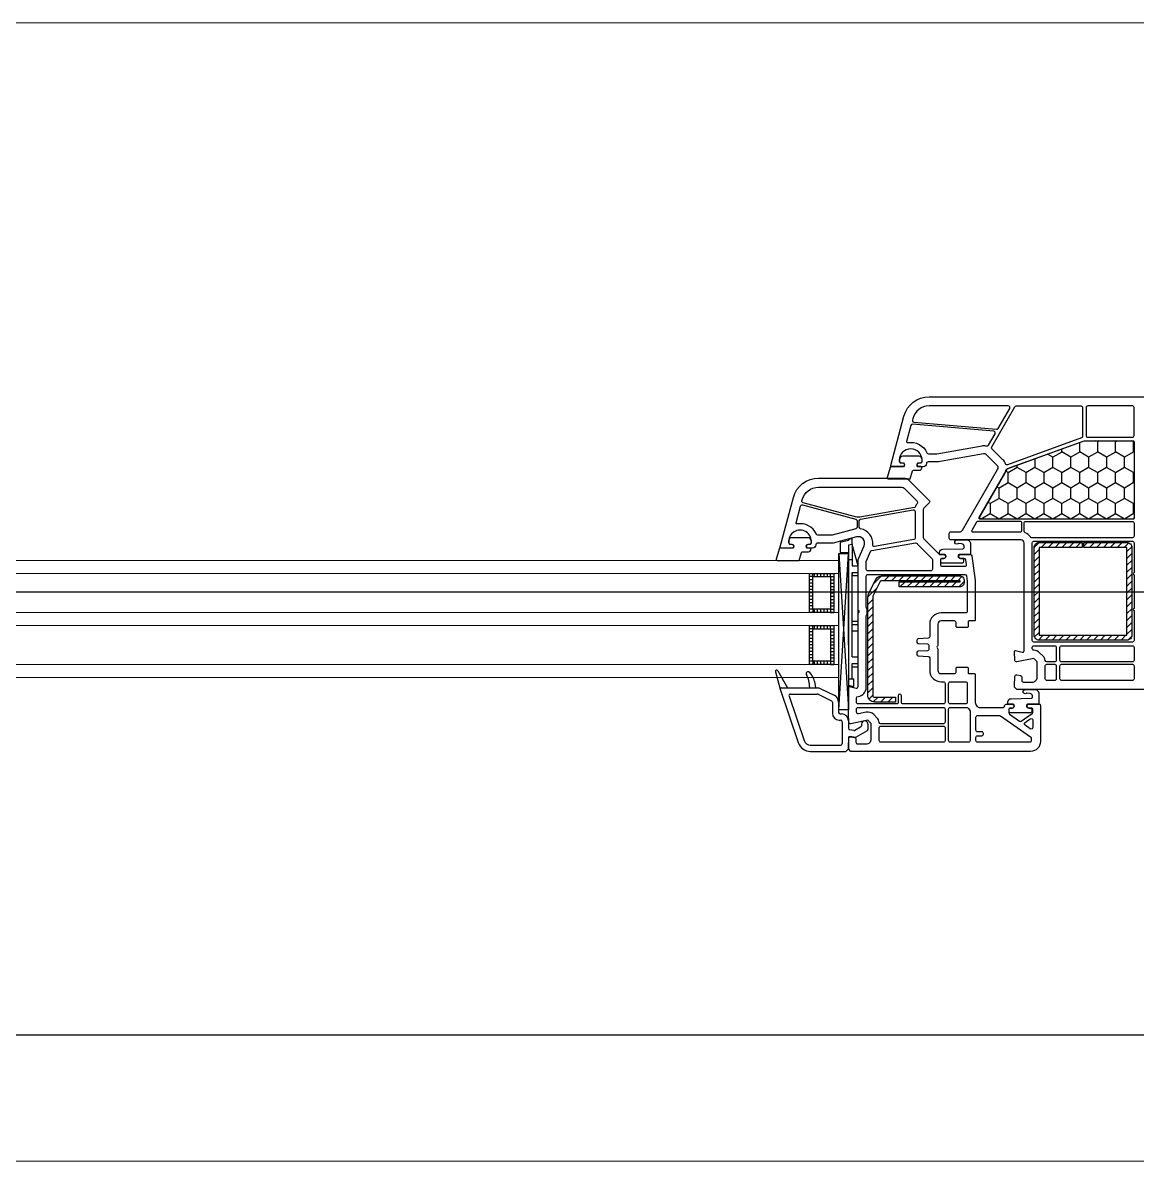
# Model space of a CAD drawing. Header units: millimetres. Extents: x 53645 to 137188, y 78097 to 135533.
# Drawn here: x 119321.5 to 119664, y 113278.9 to 113628.9 of the extents above; entities that cross this region are included whole.
import ezdxf

# ---------------------------------------------------------------- set-up
doc = ezdxf.new("R2010")
doc.units = ezdxf.units.MM
doc.linetypes.add('CONTI', pattern=[0])
doc.linetypes.add('GOST2.303 5', pattern=[24, 20, -1.5, 1, -1.5])
for name, color, linetype in [('axis_dim', 40, 'CONTI'), ('GASKET', 5, 'Continuous'), ('PVC', 7, 'Continuous'), ('STEEL', 5, 'Continuous')]:
    doc.layers.add(name, color=color, linetype=linetype)
doc.layers.add('doors_windows', color=4, linetype='Continuous', lineweight=5)

# ---------------------------------------------------------------- blocks, each defined once
blk = doc.blocks.new('*U39')
at = {"linetype": 'Continuous'}
h = blk.add_hatch(dxfattribs=at)
h.set_pattern_fill('HONEY', color=6, angle=-90, style=0)
h.set_pattern_definition([(270, (1271.9046, 52.6428), (-2.74963, -4.7625), [3.175, -6.35]), (150, (1271.9046, 52.6428), (-2.74963, 4.7625), [3.175, -6.35]), (210, (1271.9046, 52.6428), (-5.49926, -6e-07), [-6.35, 3.175])])
h.paths.add_polyline_path([(1143.53, -37.59, -0.57735), (1143.09, -36.84), (1150.78, -23.53, 0.079163), (1151.17, -22.5, -0.259107), (1151.49, -22.14), (1175.16, -13.52, -0.087489), (1175.33, -13.49), (1190.05, -13.49, -0.414214), (1190.55, -13.99), (1190.55, -37.09, -0.414214), (1190.05, -37.59)])
at = {"color": 1, "linetype": 'Continuous'}
for p, q in [((1102.77, -44.14), (1100.21, -44.82)), ((1100.21, -44.82), (1100.21, -47.87)), ((1103.97, -43.52), (1102.77, -43.85)), ((1102.77, -43.85), (1102.77, -44.14)), ((1103.97, -45.37), (1102.77, -45.65)), ((1103.97, -45.39), (1103.97, -43.52)), ((1103.97, -45.37), (1103.97, -51.97)), ((1105.77, -51.97), (1103.97, -45.37)), ((1100.21, -47.87), (1102.77, -47.87)), ((1102.77, -45.65), (1102.77, -88.61)), ((1103.97, -45.65), (1103.97, -51.97)), ((1102.77, -49.97), (1103.97, -49.97)), ((1102.77, -76.2), (1102.77, -52)), ((1103.97, -51.97), (1105.77, -51.97)), ((1105.77, -82.97), (1105.77, -51.97)), ((1103.97, -53.97), (1103.97, -54.57)), ((1103.97, -53.97), (1105.77, -53.97)), ((1103.97, -79.97), (1103.97, -53.97)), ((1103.97, -54.97), (1105.77, -54.97)), ((1103.97, -68.97), (1105.77, -68.97)), ((1103.97, -69.97), (1105.77, -69.97)), ((1103.97, -71.97), (1105.77, -71.97)), ((1103.97, -79.97), (1105.77, -79.97)), ((1103.97, -81.97), (1105.77, -81.97)), ((1103.97, -86.67), (1103.97, -81.97)), ((1103.97, -82.97), (1105.77, -82.97)), ((1102.77, -86.67), (1104.47, -86.67)), ((1104.47, -89.07), (1104.47, -86.67)), ((1102.77, -88.61), (1104.47, -89.07))]:
    blk.add_line(p, q, dxfattribs=at)
at = {"color": 1, "linetype": 'Continuous', "lineweight": 25}
for p, q in [((1099.79, -48.17), (1102.78, -96.18)), ((1099.79, -96.18), (1102.78, -48.17))]:
    blk.add_line(p, q, dxfattribs=at)
at = {"color": 5}
for p, q in [((1091.81, -55.28), (1090.81, -55.28)), ((1091.81, -55.28), (1091.81, -54.28)), ((1092.31, -55.28), (1092.31, -54.28)), ((1093.31, -55.28), (1093.31, -54.28)), ((1094.31, -55.28), (1094.31, -54.28)), ((1095.31, -55.28), (1095.31, -54.28)), ((1096.31, -55.28), (1096.31, -54.28)), ((1097.31, -55.28), (1097.31, -54.28)), ((1097.31, -55.28), (1098.31, -55.28)), ((1091.81, -56.28), (1090.81, -56.28)), ((1091.81, -57.28), (1090.81, -57.28)), ((1091.81, -58.28), (1090.81, -58.28)), ((1091.81, -59.28), (1090.81, -59.28)), ((1097.31, -56.28), (1098.31, -56.28)), ((1097.31, -57.28), (1098.31, -57.28)), ((1097.31, -58.28), (1098.31, -58.28)), ((1097.31, -59.28), (1098.31, -59.28)), ((1091.81, -60.28), (1090.81, -60.28)), ((1091.81, -61.28), (1090.81, -61.28)), ((1091.81, -62.28), (1090.81, -62.28)), ((1097.31, -60.28), (1098.31, -60.28)), ((1097.31, -61.28), (1098.31, -61.28)), ((1097.31, -62.28), (1098.31, -62.28)), ((1091.81, -63.28), (1090.81, -63.28)), ((1091.81, -64.28), (1090.81, -64.28)), ((1091.81, -65.28), (1090.81, -65.28)), ((1091.81, -65.28), (1090.81, -65.28)), ((1091.81, -66.28), (1090.81, -66.28)), ((1091.81, -65.28), (1091.81, -66.28)), ((1092.31, -66.28), (1092.31, -65.28)), ((1093.31, -66.28), (1093.31, -65.28)), ((1094.31, -66.28), (1094.31, -65.28)), ((1095.31, -66.28), (1095.31, -65.28)), ((1096.31, -66.28), (1096.31, -65.28)), ((1097.31, -63.28), (1098.31, -63.28)), ((1097.31, -64.28), (1098.31, -64.28)), ((1097.31, -65.28), (1098.31, -65.28)), ((1097.31, -65.28), (1098.31, -65.28)), ((1097.31, -65.28), (1097.31, -66.28)), ((1097.31, -66.28), (1098.31, -66.28)), ((1091.81, -71.28), (1090.81, -71.28)), ((1091.81, -72.28), (1090.81, -72.28)), ((1091.81, -73.28), (1090.81, -73.28)), ((1091.81, -71.28), (1091.81, -70.28)), ((1092.31, -71.28), (1092.31, -70.28)), ((1093.31, -71.28), (1093.31, -70.28)), ((1094.31, -71.28), (1094.31, -70.28)), ((1095.31, -71.28), (1095.31, -70.28)), ((1096.31, -71.28), (1096.31, -70.28)), ((1097.31, -71.28), (1097.31, -70.28)), ((1097.31, -71.28), (1098.31, -71.28)), ((1097.31, -72.28), (1098.31, -72.28)), ((1097.31, -73.28), (1098.31, -73.28)), ((1091.81, -74.28), (1090.81, -74.28)), ((1091.81, -75.28), (1090.81, -75.28)), ((1091.81, -76.28), (1090.81, -76.28)), ((1097.31, -74.28), (1098.31, -74.28)), ((1097.31, -75.28), (1098.31, -75.28)), ((1097.31, -76.28), (1098.31, -76.28)), ((1091.81, -77.28), (1090.81, -77.28)), ((1091.81, -78.28), (1090.81, -78.28)), ((1091.81, -79.28), (1090.81, -79.28)), ((1091.81, -80.28), (1090.81, -80.28)), ((1097.31, -77.28), (1098.31, -77.28)), ((1097.31, -78.28), (1098.31, -78.28)), ((1097.31, -79.28), (1098.31, -79.28)), ((1097.31, -80.28), (1098.31, -80.28)), ((1091.81, -81.28), (1090.81, -81.28)), ((1091.81, -81.28), (1090.81, -81.28)), ((1091.81, -82.28), (1090.81, -82.28)), ((1091.81, -81.28), (1091.81, -82.28)), ((1092.31, -82.28), (1092.31, -81.28)), ((1093.31, -82.28), (1093.31, -81.28)), ((1094.31, -82.28), (1094.31, -81.28)), ((1095.31, -82.28), (1095.31, -81.28)), ((1096.31, -82.28), (1096.31, -81.28)), ((1097.31, -81.28), (1098.31, -81.28)), ((1097.31, -81.28), (1098.31, -81.28)), ((1097.31, -81.28), (1097.31, -82.28)), ((1097.31, -82.28), (1098.31, -82.28))]:
    blk.add_line(p, q, dxfattribs=at)
blk.add_lwpolyline([(1143.18, -37.59, -0.57735), (1142.92, -37.14), (1151.55, -22.19, -0.176327), (1151.71, -22.06), (1175.2, -13.51, -0.087489), (1175.3, -13.49), (1190.25, -13.49, -0.414214), (1190.55, -13.79), (1190.55, -37.29, -0.414214), (1190.25, -37.59)], format="xyb", close=True)
at = {"color": 1, "linetype": 'Continuous', "lineweight": 25}
blk.add_lwpolyline([(1099.79, -50.18), (1099.79, -48.17), (1102.78, -48.17), (1102.78, -96.18), (1099.79, -96.18)], close=True, dxfattribs=at)
at = {"color": 5}
for points in [[(1098.31, -66.28), (1090.81, -66.28), (1090.81, -54.28), (1098.31, -54.28)], [(1097.31, -65.28), (1091.81, -65.28), (1091.81, -55.28), (1097.31, -55.28)], [(1098.31, -82.28), (1090.81, -82.28), (1090.81, -70.28), (1098.31, -70.28)], [(1097.31, -81.28), (1091.81, -81.28), (1091.81, -71.28), (1097.31, -71.28)]]:
    blk.add_lwpolyline(points, close=True, dxfattribs=at)
at = {"layer": 'doors_windows', "color": 5}
for points in [[(667.86, -50.28), (1099.79, -50.28), (1099.79, -54.28), (667.86, -54.28)], [(667.86, -66.28), (1099.79, -66.28), (1099.79, -70.28), (667.86, -70.28)], [(667.86, -82.28), (1099.79, -82.28), (1099.79, -86.28), (667.86, -86.28)]]:
    blk.add_lwpolyline(points, close=True, dxfattribs=at)
at = {"layer": 'GASKET'}
for p, q in [((1080.34, -84.5), (1081.78, -89.88)), ((1081.07, -84.2), (1084.07, -89.5)), ((1092.32, -87.48), (1092.68, -89.5))]:
    blk.add_line(p, q, dxfattribs=at)
at = {"layer": 'GASKET', "color": 5, "linetype": 'Continuous'}
for points in [[(1124.63, -22.56, 0.414214), (1125.33, -21.86), (1125.33, -21.76, 0.414214), (1125.03, -21.46), (1124.18, -21.46), (1124.01, -21.16, -0.57735), (1124.53, -20.26), (1124.98, -20.26, 0.414214), (1125.48, -19.76), (1125.48, -19.46, 0.020024), (1125.46, -19.18, 0.390947), (1124.47, -18.26), (1119.48, -18.26, 0.390947), (1118.49, -19.18), (1118.48, -19.46), (1118.48, -19.76, 0.414214), (1118.98, -20.26), (1119.43, -20.26, -0.57735), (1119.95, -21.16), (1119.77, -21.46), (1115.73, -21.46), (1114.71, -24.85, 0.502334), (1115, -25.23), (1121.76, -25.23), (1122.49, -22.8, -0.349418), (1122.78, -22.56)], [(1090.53, -47.61, 0.414214), (1091.23, -46.91), (1091.23, -46.81, 0.414214), (1090.93, -46.51), (1090.08, -46.51), (1089.91, -46.21, -0.57735), (1090.43, -45.31), (1090.88, -45.31, 0.414214), (1091.38, -44.81), (1091.38, -44.51, 0.020024), (1091.36, -44.23, 0.390947), (1090.37, -43.31), (1085.38, -43.31, 0.390947), (1084.39, -44.23), (1084.38, -44.51), (1084.38, -44.81, 0.414214), (1084.88, -45.31), (1085.33, -45.31, -0.57735), (1085.85, -46.21), (1085.67, -46.51), (1081.63, -46.51), (1080.61, -49.9, 0.502334), (1080.9, -50.28), (1087.66, -50.28), (1088.39, -47.85, -0.349418), (1088.68, -47.61)], [(1137.65, -49.68, -0.414214), (1138.15, -50.18, -0.054959), (1138.06, -50.94, -0.351258), (1137.87, -51.1), (1131.43, -51.1, -0.351258), (1131.23, -50.94, -0.054959), (1131.15, -50.18, -0.414214), (1131.65, -49.68), (1132.1, -49.68, 0.57735), (1132.62, -48.78), (1132.44, -48.48), (1130.98, -48.48, -0.414214), (1130.78, -48.28), (1130.78, -47.81, -0.407864), (1131.76, -46.81), (1137.97, -46.68, 0.433601), (1138.36, -46.24), (1138.33, -45.92, 0.363714), (1137.6, -45.19), (1136.64, -45.11, 0.169782), (1136.45, -45.16, -1.241435), (1136, -43.99), (1139.09, -43.99, -0.414214), (1140.29, -45.19), (1140.29, -48.18, -0.414214), (1139.99, -48.48), (1136.85, -48.48), (1136.68, -48.78, 0.57735), (1137.2, -49.68)], [(1158.63, -95.68, -0.414214), (1159.13, -96.18, -0.054959), (1159.05, -96.94, -0.351258), (1158.85, -97.1), (1152.41, -97.1, -0.351258), (1152.22, -96.94, -0.054959), (1152.13, -96.18, -0.414214), (1152.63, -95.68), (1153.08, -95.68, 0.57735), (1153.6, -94.78), (1153.43, -94.48), (1151.97, -94.48, -0.414214), (1151.77, -94.28), (1151.77, -93.81, -0.407864), (1152.75, -92.81), (1158.96, -92.68, 0.433601), (1159.35, -92.24), (1159.32, -91.92, 0.363714), (1158.59, -91.19), (1157.63, -91.11, 0.169782), (1157.43, -91.16, -1.241435), (1156.98, -89.99), (1160.07, -89.99, -0.414214), (1161.27, -91.19), (1161.27, -94.18, -0.414214), (1160.97, -94.48), (1157.84, -94.48), (1157.66, -94.78, 0.57735), (1158.18, -95.68)]]:
    blk.add_lwpolyline(points, format="xyb", close=True, dxfattribs=at)
at = {"layer": 'GASKET'}
for centre, radius, start, end in [((1080.73, -84.4), 0.4, 29.4867, 195), ((1090.37, -85.1), 0.6, 47.514, 209.42), ((1082.88, -89.32), 8, 0, 29.42), ((1087.4, -88.34), 5, 10, 47.514)]:
    blk.add_arc(centre, radius, start, end, dxfattribs=at)
at = {"layer": 'PVC'}
for p, q in [((1081.77, -89.8), (1081.77, -89.8)), ((1081.78, -89.9), (1087.35, -106.29)), ((1082.07, -89.5), (1093.22, -89.5)), ((1090.88, -89.32), (1090.88, -89.5)), ((1094.27, -89.74), (1098.42, -91.76)), ((1084.53, -92.06), (1089.15, -105.68)), ((1085, -91.4), (1093.22, -91.4)), ((1093.43, -91.45), (1097.59, -93.47)), ((1097.87, -93.92), (1097.87, -97.3)), ((1099.77, -93.92), (1099.77, -97)), ((1100.27, -97.5), (1100.67, -97.5)), ((1099.97, -99.4), (1100.37, -99.4)), ((1100.87, -99.9), (1100.87, -106.6)), ((1102.77, -99.6), (1102.77, -101.91)), ((1106.77, -100.65), (1106.77, -101.11)), ((1108.77, -100.65), (1108.77, -102.27)), ((1102.77, -104.96), (1102.77, -108.25)), ((1104.42, -102.62), (1103.18, -102.4)), ((1104.97, -104.75), (1103.36, -104.47)), ((1106.52, -101.55), (1104.76, -102.56)), ((1108.52, -102.7), (1104.97, -104.75)), ((1091.04, -107.1), (1100.37, -107.1)), ((1102.02, -109), (1102.77, -108.25)), ((1091.13, -109), (1102.02, -109))]:
    blk.add_line(p, q, dxfattribs=at)
blk.add_lwpolyline([(1199.27, -90), (1154.52, -90), (1153.77, -89.25), (1153.77, -88.75), (1153.95, -85.97, -0.446275), (1154.54, -85.51), (1155.66, -85.7, -0.36397), (1156.07, -86.2), (1156.07, -87.2, 0.414214), (1156.57, -87.7), (1159.27, -87.7, 0.414214), (1160.77, -86.2), (1160.77, -81.43), (1159.77, -80.43), (1154.55, -81.49, -0.454146), (1153.95, -81.03), (1153.77, -78.32, -0.51393), (1154.15, -78.01), (1156.14, -78.54, 0.493145), (1156.77, -78.06), (1156.77, -45, 0.414214), (1155.77, -44), (1134.27, -44, -0.414214), (1133.77, -43.5), (1133.77, -42, -0.414214), (1134.27, -41.5), (1136.97, -41.5, 0.267949), (1137.83, -41), (1148.63, -22.29, 0.339454), (1148.48, -21.09), (1145.19, -17.8, 0.245592), (1144.3, -17.52), (1130.47, -19.95, -0.043661), (1129.95, -20), (1127.27, -20, 0.414214), (1126.77, -20.5, -0.414214), (1125.77, -21.5), (1124.12, -21.5), (1123.95, -21.2, -0.57735), (1124.47, -20.3), (1124.92, -20.3, 0.414214), (1125.42, -19.8), (1125.42, -19.5, 1), (1118.42, -19.5), (1118.42, -19.8, 0.414214), (1118.92, -20.3), (1119.37, -20.3, -0.57735), (1119.89, -21.2), (1119.71, -21.5), (1116.07, -21.5, -0.493145), (1115.78, -21.12), (1119.85, -5.93, -0.339454), (1127.58, 0), (1199.27, 0, -0.414214)], format="xyb", dxfattribs=at)
for points in [[(1151.9, -2.8), (1127.58, -2.8, 0.339454), (1122.55, -6.65), (1122.43, -7.12, 0.466308), (1122.87, -7.75), (1148.29, -9.97, 0.291473), (1148.77, -9.72), (1152.34, -3.55, 0.57735)], [(1174.22, -2.8, -0.414214), (1174.72, -3.3), (1174.72, -12.18, -0.315299), (1174.39, -12.65), (1151.7, -20.91, -0.415199), (1151.06, -20.61, 0.110369), (1150.24, -19.32), (1146.88, -15.95, -0.339454), (1146.8, -15.35), (1153.89, -3.05, -0.267949), (1154.33, -2.8)], [(1175.82, -3.3), (1175.82, -11.9, 0.414214), (1176.32, -12.4), (1190.07, -12.4, 0.414214), (1190.57, -11.9), (1190.57, -3.3, 0.414214), (1190.07, -2.8), (1176.32, -2.8, 0.414214)], [(1147.44, -10.6), (1122.51, -8.42, 0.36397), (1121.98, -8.79), (1120.67, -13.7, 0.546119), (1121.01, -14.08, -0.339137), (1126.92, -17.21, 0.293253), (1127.37, -17.5), (1129.99, -17.5), (1143.87, -15.05, -0.100742), (1145.26, -15.09, 0.329802), (1145.81, -14.85), (1147.83, -11.35, 0.548619)], [(1175.27, -13.5), (1190.07, -13.5, -0.414214), (1190.57, -14), (1190.57, -37.1, -0.414214), (1190.07, -37.6), (1143.55, -37.6, -0.57735), (1143.12, -36.85), (1150.8, -23.54, 0.079163), (1151.19, -22.51, -0.259107), (1151.51, -22.15)], [(1155.57, -38.3), (1142.57, -38.3, 0.267949), (1142.13, -38.55), (1140.69, -41.05, 0.57735), (1140.95, -41.5), (1155.57, -41.5, 0.414214), (1156.07, -41), (1156.07, -38.8, 0.414214)], [(1190.07, -38.3, -0.414214), (1190.57, -38.8), (1190.57, -42.8, -0.414214), (1190.07, -43.3), (1159.11, -43.3, -0.252264), (1158.69, -43.08, 0.152167), (1157.08, -41.76, -0.305615), (1156.77, -41.29), (1156.77, -38.8, -0.414214), (1157.27, -38.3)], [(1190.07, -44.4, -0.414214), (1190.57, -44.9), (1190.57, -54.1, 1), (1190.57, -54.7), (1190.57, -65.1, 1), (1190.57, -65.7), (1190.57, -74.9, -0.414214), (1190.07, -75.4), (1159.77, -75.4, -0.414214), (1159.27, -74.9), (1159.27, -44.9, -0.414214), (1159.77, -44.4)], [(1166.17, -76.5, -0.414214), (1166.67, -77), (1166.67, -81, -0.414214), (1166.17, -81.5), (1163.74, -81.5, -0.372896), (1163.24, -81.07, 0.161969), (1162.54, -79.66), (1161.54, -78.66, 0.198912), (1159.77, -77.93, -0.414214), (1159.27, -77.43), (1159.27, -77, -0.414214), (1159.77, -76.5)], [(1190.07, -76.5, -0.414214), (1190.57, -77), (1190.57, -81, -0.414214), (1190.07, -81.5), (1168.27, -81.5, -0.414214), (1167.77, -81), (1167.77, -77, -0.414214), (1168.27, -76.5)], [(1166.17, -82.2, -0.414214), (1166.67, -82.7), (1166.67, -86.7, -0.414214), (1166.17, -87.2), (1163.77, -87.2, -0.414214), (1163.27, -86.7), (1163.27, -82.7, -0.414214), (1163.77, -82.2)], [(1190.07, -82.2, -0.414214), (1190.57, -82.7), (1190.57, -86.7, -0.414214), (1190.07, -87.2), (1168.27, -87.2, -0.414214), (1167.77, -86.7), (1167.77, -82.7, -0.414214), (1168.27, -82.2)]]:
    blk.add_lwpolyline(points, format="xyb", close=True, dxfattribs=at)
at = {"layer": 'PVC', "linetype": 'Continuous', "lineweight": 25}
for points in [[(1103.52, -109), (1102.77, -108.25), (1102.77, -107.75), (1102.95, -104.97, -0.446275), (1103.54, -104.51), (1104.66, -104.7, -0.36397), (1105.07, -105.2), (1105.07, -106.2, 0.414214), (1105.57, -106.7), (1108.27, -106.7, 0.414214), (1109.77, -105.2), (1109.77, -100.43), (1108.77, -99.43), (1103.55, -100.49, -0.454146), (1102.95, -100.03), (1102.78, -97.41, -0.016582), (1102.77, -97.21), (1102.77, -89.3, -0.493145), (1103.15, -89.01), (1105.14, -89.54, 0.493145), (1105.77, -89.06), (1105.77, -66.71, -0.201513), (1105.92, -66.36, 0.420084), (1105.92, -65.64, -0.201513), (1105.77, -65.29), (1105.77, -50), (1107.6, -45.8, 0.628383), (1105.25, -43.07), (1098.04, -45), (1093.27, -45, 0.414214), (1092.77, -45.5, -0.414214), (1091.77, -46.5), (1090.12, -46.5), (1089.95, -46.2, -0.57735), (1090.47, -45.3), (1090.9, -45.3, 0.38517), (1091.4, -44.85, 1.105542), (1084.44, -44.85, 0.38517), (1084.93, -45.3), (1085.37, -45.3, -0.57735), (1085.89, -46.2), (1085.71, -46.5), (1082.07, -46.5, -0.493145), (1081.78, -46.12), (1085.85, -30.93, -0.339454), (1093.58, -25), (1120.35, -25, -0.198912), (1121.06, -25.29), (1127.62, -31.85, -0.414214), (1127.62, -32.56), (1125.91, -34.27, 0.198912), (1125.77, -34.62), (1125.77, -43.29, 0.198912), (1125.91, -43.65), (1130.62, -48.35, 0.198912), (1130.98, -48.5), (1132.41, -48.5), (1132.59, -48.8, -0.57735), (1132.07, -49.7), (1131.57, -49.7, 0.414214), (1131.07, -50.2), (1131.07, -51.6, 0.414214), (1131.57, -52.1), (1138.56, -52.1, 0.455633), (1139.05, -51.53), (1138.86, -50.13, 0.373972), (1138.36, -49.7), (1137.17, -49.7, -0.57735), (1136.65, -48.8), (1136.82, -48.5), (1140.21, -48.5, -0.373885), (1140.7, -48.93), (1141.77, -56.5), (1141.77, -68.6, -0.414214), (1141.47, -68.9), (1139.87, -68.9, 0.414214), (1139.57, -69.2), (1139.57, -70.6, -0.414214), (1139.27, -70.9), (1136.17, -70.9, -0.414214), (1135.87, -70.6), (1135.87, -69.4, 0.414214), (1135.37, -68.9), (1131.27, -68.9, 0.414214), (1130.27, -69.9), (1130.27, -76.29, -0.201513), (1130.12, -76.64, 0.420084), (1130.12, -77.36, -0.201513), (1130.27, -77.71), (1130.27, -84.1, 0.414214), (1131.27, -85.1), (1135.37, -85.1, 0.414214), (1135.87, -84.6), (1135.87, -83.4, -0.414214), (1136.17, -83.1), (1139.27, -83.1, -0.414214), (1139.57, -83.4), (1139.57, -84.8, 0.414214), (1139.87, -85.1), (1141.47, -85.1, -0.414214), (1141.77, -85.4), (1141.77, -94, 0.414214), (1143.27, -95.5), (1150.27, -95.5, 0.414214), (1150.77, -95, -0.414214), (1151.27, -94.5), (1153.41, -94.5), (1153.59, -94.8, -0.57735), (1153.07, -95.7), (1152.57, -95.7, 0.414214), (1152.07, -96.2), (1152.07, -97.17, 0.244698), (1152.28, -97.58), (1155.33, -99.72, 0.315299), (1155.91, -99.72), (1159.26, -97.37, 0.244698), (1159.47, -96.96), (1159.47, -96.2, 0.414214), (1158.97, -95.7), (1158.17, -95.7, -0.57735), (1157.65, -94.8), (1157.82, -94.5), (1161.47, -94.5, -0.414214), (1161.77, -94.8), (1161.77, -106, -0.414214), (1158.77, -109)], [(1106.29, -36.95, -0.109518), (1104.99, -36.9), (1088.83, -32.57, -0.414214), (1088.47, -31.95), (1088.55, -31.65, -0.339454), (1093.58, -27.8), (1119.19, -27.8, -0.198912), (1119.9, -28.09), (1123.89, -32.08, -0.382222), (1123.93, -32.75, 0.088112), (1123.42, -33.67, -0.274835), (1123.04, -34)], [(1093.37, -42.5, -0.293253), (1092.92, -42.21, 0.339137), (1087.01, -39.08, -0.546119), (1086.67, -38.7), (1088.03, -33.6, -0.414214), (1088.65, -33.24), (1105.05, -37.64, -0.339454), (1105.42, -38.12), (1105.42, -40.05, -0.339454), (1105.05, -40.53), (1097.78, -42.48, -0.065543), (1097.65, -42.5)], [(1110.83, -46.01, -0.498043), (1110.24, -45.46, 0.394481), (1106.53, -40.57, -0.365019), (1106.12, -40.07), (1106.12, -38.12, -0.36397), (1106.53, -37.62), (1122.68, -34.77, -0.466308), (1123.27, -35.27), (1123.27, -43.39, -0.36397), (1122.86, -43.89)], [(1108.77, -53.5, -0.414214), (1108.27, -53), (1108.27, -50.63, -0.103244), (1108.31, -50.43), (1109.55, -47.58, -0.251284), (1109.93, -47.28), (1123.39, -44.91, -0.28183), (1123.87, -45.1, 0.034736), (1124.15, -45.41), (1128.42, -49.69, -0.198912), (1128.57, -50.04), (1128.57, -53, -0.414214), (1128.07, -53.5)], [(1119.57, -94.4, -0.414214), (1119.07, -93.9), (1119.07, -91.9, 1), (1118.07, -91.9), (1118.07, -93.9, -0.414214), (1117.57, -94.4), (1105.77, -94.4, -0.414214), (1105.27, -93.9), (1105.27, -92.61, -0.387795), (1105.72, -92.11, 0.387795), (1108.27, -89.32), (1108.27, -67.31, 0.229416), (1108.27, -64.69), (1108.27, -55.1, -0.414214), (1108.77, -54.6), (1138.54, -54.6, -0.373972), (1139.04, -55.03), (1139.26, -56.64, -0.034844), (1139.27, -56.71), (1139.27, -65.9, -0.414214), (1138.77, -66.4), (1131.27, -66.4, 0.414214), (1127.77, -69.9), (1127.77, -73.72, -0.39896), (1127.29, -74.22), (1124.24, -74.38, 0.39896), (1123.77, -74.87), (1123.77, -75.31, 0.39896), (1124.24, -75.8), (1127.04, -75.95, -0.442836), (1127.5, -76.52, 0.074681), (1127.5, -77.48, -0.442836), (1127.04, -78.05), (1124.24, -78.2, 0.39896), (1123.77, -78.69), (1123.77, -79.13, 0.39896), (1124.24, -79.62), (1127.29, -79.78, -0.39896), (1127.77, -80.28), (1127.77, -84.1, 0.414214), (1131.27, -87.6), (1131.97, -87.6, -0.414214), (1132.47, -88.1), (1132.47, -93.9, -0.414214), (1131.97, -94.4)], [(1134.07, -94.4, -0.414214), (1133.57, -93.9), (1133.57, -88.1, -0.414214), (1134.07, -87.6), (1138.77, -87.6, -0.414214), (1139.27, -88.1), (1139.27, -93.9, -0.414214), (1138.77, -94.4)], [(1112.74, -100.5, -0.372896), (1112.24, -100.07, 0.161969), (1111.54, -98.66), (1110.54, -97.66, 0.251647), (1108.27, -96.98), (1105.87, -97.47, -0.4743), (1105.27, -96.98), (1105.27, -96, -0.414214), (1105.77, -95.5), (1131.97, -95.5, -0.414214), (1132.47, -96), (1132.47, -100, -0.414214), (1131.97, -100.5)], [(1134.07, -106.2, -0.414214), (1133.57, -105.7), (1133.57, -96, -0.414214), (1134.07, -95.5), (1139.24, -95.5, -0.284915), (1139.69, -95.78, 0.045769), (1140.07, -96.4, -0.162278), (1140.17, -96.7), (1140.17, -105.7, -0.414214), (1139.67, -106.2)], [(1142.47, -106.2, -0.414214), (1141.97, -105.7), (1141.97, -104.7, -0.414214), (1142.47, -104.2), (1143.77, -104.2, 0.414214), (1144.27, -103.7), (1144.27, -103.5, 0.414214), (1143.77, -103), (1142.47, -103, -0.414214), (1141.97, -102.5), (1141.97, -98.49, -0.436376), (1142.51, -97.99, 0.01877), (1142.77, -98), (1149.23, -98, -0.153915), (1149.52, -98.09), (1158.76, -104.56, -0.244698), (1158.97, -104.97), (1158.97, -105.7, -0.414214), (1158.47, -106.2)], [(1112.77, -106.2, -0.414214), (1112.27, -105.7), (1112.27, -101.7, -0.414214), (1112.77, -101.2), (1131.97, -101.2, -0.414214), (1132.47, -101.7), (1132.47, -105.7, -0.414214), (1131.97, -106.2)], [(1157.08, -100.94, -0.520567), (1157.08, -100.12), (1158.68, -98.99, -0.606815), (1159.47, -99.4), (1159.47, -101.65, -0.606815), (1158.68, -102.06)]]:
    blk.add_lwpolyline(points, format="xyb", close=True, dxfattribs=at)
at = {"layer": 'PVC'}
for centre, radius, start, end in [((1082.07, -89.8), 0.3, 90, 198.7481), ((1093.22, -91.9), 2.4, 64.0795, 90), ((1085, -91.9), 0.5, 90, 198.7481), ((1093.22, -91.9), 0.5, 64.0795, 90), ((1097.37, -93.92), 0.5, 0, 64.0795), ((1097.37, -93.92), 2.4, 0, 64.0795), ((1099.97, -97.3), 2.1, 180, 270), ((1100.27, -97), 0.5, 180, 270), ((1100.67, -99.6), 2.1, 0, 90), ((1100.37, -99.9), 0.5, 0, 90), ((1106.27, -101.11), 0.5, 300, 0), ((1107.77, -100.65), 1, 0, 180), ((1103.27, -101.91), 0.5, 180, 260), ((1103.27, -104.96), 0.5, 80, 180), ((1104.51, -102.13), 0.5, 260, 300), ((1108.27, -102.27), 0.5, 300, 0), ((1091.13, -105), 4, 198.7481, 270), ((1091.13, -105), 2.1, 198.7481, 270), ((1100.37, -106.6), 0.5, 270, 0)]:
    blk.add_arc(centre, radius, start, end, dxfattribs=at)
at = {"layer": 'STEEL', "color": 5, "linetype": 'Continuous'}
for p, q in [((1161.42, -44.8), (1159.87, -46.36)), ((1163.55, -44.8), (1162.05, -46.3)), ((1165.67, -44.8), (1164.17, -46.3)), ((1167.79, -44.8), (1166.29, -46.3)), ((1169.91, -44.8), (1168.41, -46.3)), ((1172.03, -44.8), (1170.53, -46.3)), ((1174.15, -44.8), (1172.65, -46.3)), ((1176.27, -44.8), (1175.12, -45.95)), ((1178.4, -44.8), (1176.9, -46.3)), ((1180.52, -44.8), (1179.02, -46.3)), ((1182.64, -44.8), (1181.14, -46.3)), ((1184.76, -44.8), (1183.26, -46.3)), ((1186.88, -44.8), (1185.38, -46.3)), ((1188.9, -44.9), (1187.5, -46.3)), ((1161.37, -46.98), (1159.87, -48.48)), ((1189.85, -46.07), (1188.37, -47.55)), ((1189.87, -48.17), (1188.37, -49.67)), ((1161.37, -49.1), (1159.87, -50.6)), ((1161.37, -51.22), (1159.87, -52.72)), ((1189.87, -50.3), (1188.37, -51.8)), ((1189.87, -52.42), (1188.37, -53.92)), ((1112.99, -55.03), (1110.51, -57.51)), ((1115.25, -55.03), (1113.75, -56.53)), ((1117.51, -55.03), (1116.01, -56.53)), ((1119.78, -55.03), (1118.28, -56.53)), ((1122.04, -55.03), (1120.54, -56.53)), ((1124.3, -55.03), (1122.8, -56.53)), ((1126.56, -55.03), (1125.06, -56.53)), ((1128.83, -55.03), (1127.33, -56.53)), ((1131.09, -55.03), (1129.59, -56.53)), ((1133.35, -55.03), (1131.85, -56.53)), ((1135.62, -55.03), (1134.12, -56.53)), ((1137.67, -55.24), (1136.38, -56.53)), ((1161.37, -53.34), (1159.87, -54.84)), ((1161.37, -55.46), (1159.87, -56.96)), ((1189.87, -54.54), (1188.37, -56.04)), ((1111.6, -58.68), (1108.75, -61.53)), ((1120.19, -56.87), (1118.61, -58.45)), ((1122.46, -56.87), (1120.88, -58.45)), ((1124.72, -56.87), (1123.14, -58.45)), ((1126.98, -56.87), (1125.4, -58.45)), ((1129.24, -56.87), (1127.66, -58.45)), ((1131.51, -56.87), (1129.93, -58.45)), ((1133.77, -56.87), (1132.19, -58.45)), ((1136.03, -56.87), (1134.45, -58.45)), ((1138.39, -56.78), (1136.72, -58.45)), ((1161.37, -57.58), (1159.87, -59.08)), ((1189.87, -56.66), (1188.37, -58.16)), ((1189.87, -58.78), (1188.37, -60.28)), ((1110.25, -62.3), (1108.75, -63.8)), ((1161.37, -59.7), (1159.87, -61.2)), ((1161.37, -61.83), (1159.87, -63.33)), ((1189.87, -60.9), (1188.37, -62.4)), ((1110.25, -64.56), (1108.75, -66.06)), ((1161.37, -63.95), (1159.87, -65.45)), ((1161.37, -66.07), (1159.87, -67.57)), ((1189.87, -63.02), (1188.37, -64.52)), ((1189.87, -65.15), (1188.37, -66.65)), ((1110.25, -66.82), (1108.75, -68.32)), ((1110.25, -69.08), (1108.75, -70.58)), ((1161.37, -68.19), (1159.87, -69.69)), ((1189.87, -67.27), (1188.37, -68.77)), ((1189.87, -69.39), (1188.37, -70.89)), ((1110.25, -71.35), (1108.75, -72.85)), ((1161.37, -70.31), (1159.87, -71.81)), ((1161.37, -72.43), (1159.97, -73.83)), ((1162.62, -73.3), (1161.14, -74.78)), ((1164.74, -73.3), (1163.24, -74.8)), ((1166.87, -73.3), (1165.37, -74.8)), ((1168.99, -73.3), (1167.49, -74.8)), ((1171.11, -73.3), (1169.61, -74.8)), ((1173.23, -73.3), (1171.73, -74.8)), ((1175.35, -73.3), (1173.85, -74.8)), ((1177.47, -73.3), (1175.97, -74.8)), ((1179.59, -73.3), (1178.09, -74.8)), ((1181.72, -73.3), (1180.22, -74.8)), ((1183.84, -73.3), (1182.34, -74.8)), ((1185.96, -73.3), (1184.46, -74.8)), ((1188.08, -73.3), (1186.58, -74.8)), ((1189.87, -71.51), (1188.37, -73.01)), ((1110.25, -73.61), (1108.75, -75.11)), ((1110.25, -75.87), (1108.75, -77.37)), ((1189.82, -73.68), (1188.75, -74.75)), ((1110.25, -78.13), (1108.75, -79.63)), ((1110.25, -80.4), (1108.75, -81.9)), ((1110.25, -82.66), (1108.75, -84.16)), ((1110.25, -84.92), (1108.75, -86.42)), ((1110.25, -87.19), (1108.75, -88.69)), ((1110.25, -89.45), (1108.75, -90.95)), ((1110.25, -91.71), (1109.06, -92.9)), ((1111.89, -92.33), (1110.42, -93.8)), ((1114.15, -92.33), (1112.65, -93.83)), ((1116.42, -92.33), (1114.92, -93.83)), ((1117.25, -93.76), (1117.18, -93.83))]:
    blk.add_line(p, q, dxfattribs=at)
blk.add_lwpolyline([(1175.12, -46.3), (1175.12, -44.8), (1188.37, -44.8, -0.414214), (1189.87, -46.3), (1189.87, -73.3, -0.414214), (1188.37, -74.8), (1161.37, -74.8, -0.414214), (1159.87, -73.3), (1159.87, -46.3, -0.414214), (1161.37, -44.8), (1174.62, -44.8), (1174.62, -46.3), (1161.37, -46.3), (1161.37, -73.3), (1188.37, -73.3), (1188.37, -46.3)], format="xyb", close=True, dxfattribs=at)
at = {"layer": 'STEEL', "linetype": 'Continuous'}
blk.add_lwpolyline([(1108.75, -91.83), (1108.75, -61.5, -0.116434), (1108.96, -60.61), (1111.19, -56.13, -0.284079), (1112.98, -55.03), (1136.89, -55.03, -0.414214), (1138.39, -56.53), (1138.39, -56.95, -0.414214), (1136.89, -58.45), (1118.39, -58.45), (1118.39, -56.87), (1136.99, -56.87, 0.940252), (1137.01, -56.53), (1113.11, -56.53, 0.228035), (1112.54, -56.81), (1110.3, -61.28, 0.116434), (1110.25, -61.5), (1110.25, -91.83, 0.414214), (1110.75, -92.33), (1117.25, -92.33), (1117.25, -93.83), (1110.75, -93.83, -0.414214)], format="xyb", close=True, dxfattribs=at)

msp = doc.modelspace()

# ---------------------------------------------------------------- linework, layer by layer
at = {"layer": 'axis_dim', "linetype": 'Continuous', "lineweight": 25}
msp.add_line((113077.67, 113317.79), (126877.67, 113317.79), dxfattribs=at)
at = {"layer": 'axis_dim', "linetype": 'GOST2.303 5', "lineweight": 25, "ltscale": 100}
msp.add_lwpolyline([(123427.68, 113453.94), (117677.68, 113453.94)], dxfattribs=at)
at = {"layer": 'doors_windows', "lineweight": 20, "ltscale": 50}
msp.add_lwpolyline([(118472.44, 113628.94), (119672.17, 113628.94), (119672.17, 113278.94), (118472.44, 113278.94)], close=True, dxfattribs=at)

# ---------------------------------------------------------------- block references
at = {"ltscale": 100}
msp.add_blockref('*U39', (118472.44, 113513.94), dxfattribs=at)

doc.saveas('drawing.dxf')
